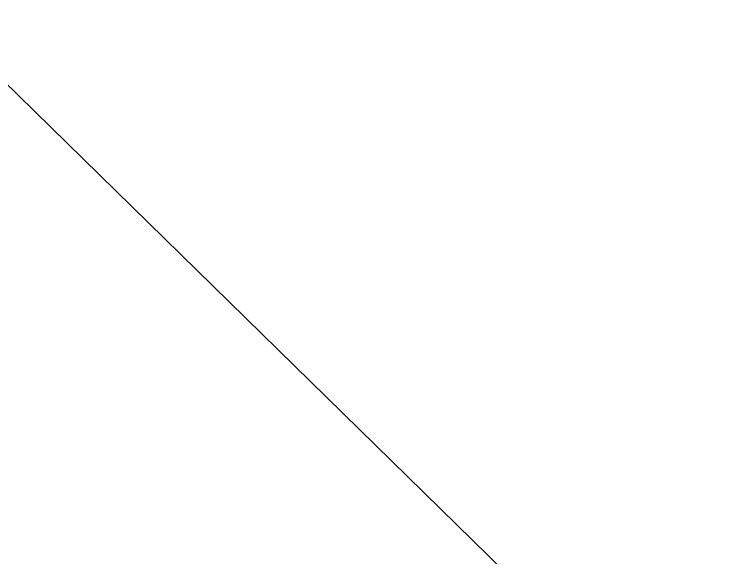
# Model space of a CAD drawing. Extents: x -372 to 678, y -263 to 741.
# Drawn here: x 352.354 to 355.355, y 473.442 to 475.73 of the extents above; entities that cross this region are included whole.
import ezdxf

# ---------------------------------------------------------------- set-up
doc = ezdxf.new("R2010")
doc.units = 0
doc.header["$LTSCALE"] = 0.0254
doc.layers.get('0').update_dxf_attribs({"linetype": 'CONTINUOUS'})
doc.layers.add('LOCATION_SNAPSHOT', color=144, linetype='CONTINUOUS')
doc.layers.add('LOCATION_TERRAIN', color=36, linetype='CONTINUOUS')

# ---------------------------------------------------------------- blocks, each defined once
blk = doc.blocks.new('LOCATION_SNAPSHOT_1')
at = {"color": 8}
mesh = blk.add_polyface(dxfattribs=at)
corners = [(-63.4904, 214.7729), (675.1158, 740.6684), (-66.0072, 737.0917), (677.6385, 218.3467)]
mesh.append_faces([[corners[k] for k in face] for face in [(0, 1, 2), (1, 0, 3)]], dxfattribs={"vtx0": -1, "color": 8})
blk = doc.blocks.new('LOCATION_TERRAIN_1')
at = {"color": 8}
mesh = blk.add_polyface(dxfattribs=at)
corners = [(362.4005, 465.5554, 8.4064), (362.3405, 477.9916, 8.4064), (349.779, 477.931, 7.6044)]
mesh.append_faces([[corners[k] for k in face] for face in [(0, 1, 2)]], dxfattribs={"color": 8})
mesh = blk.add_polyface(dxfattribs=at)
corners = [(362.4005, 465.5554, 8.4064), (349.779, 477.931, 7.6044), (349.839, 465.4948, 7.6044)]
mesh.append_faces([[corners[k] for k in face] for face in [(0, 1, 2)]], dxfattribs={"color": 8})

msp = doc.modelspace()

# ---------------------------------------------------------------- block references
at = {"layer": 'LOCATION_SNAPSHOT', "color": 0}
msp.add_blockref('LOCATION_SNAPSHOT_1', (0, 0), dxfattribs=at)
at = {"layer": 'LOCATION_TERRAIN', "color": 0}
msp.add_blockref('LOCATION_TERRAIN_1', (0, 0), dxfattribs=at)

doc.saveas('drawing.dxf')
